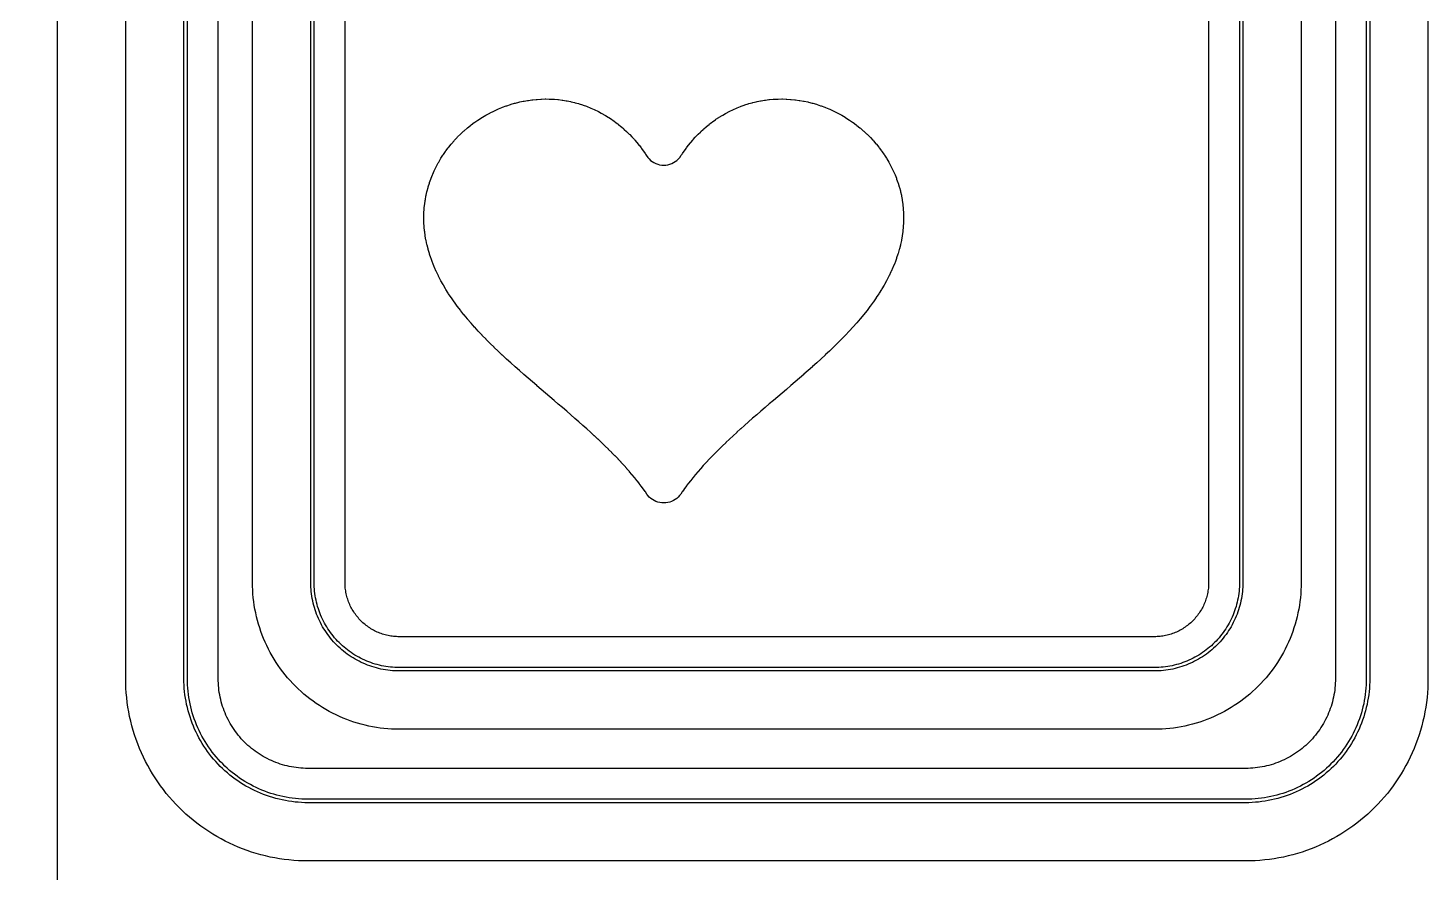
# Model space of a CAD drawing. Header units: metres. Extents: x 10 to 1210, y 10 to 2755.
# Drawn here: x 801.5 to 1210, y 618.5 to 865 of the extents above; entities that cross this region are included whole.
import ezdxf

# ---------------------------------------------------------------- set-up
doc = ezdxf.new("R2010")
doc.units = ezdxf.units.M
for name, color, linetype in [('ACIKLIK', 5, 'Continuous'), ('CAM_SABLON', 4, 'Continuous'), ('DIS_KENAR_V91_Z3', 1, 'Continuous'), ('LAMBA_T4_Z4', 3, 'Continuous')]:
    doc.layers.add(name, color=color, linetype=linetype)

msp = doc.modelspace()

# ---------------------------------------------------------------- linework, layer by layer
at = {"layer": 'ACIKLIK'}
for points in [[(1183, 1168.62), (1183, 675.38), (1182.99, 674.51), (1182.96, 673.83), (1182.92, 673.14), (1182.85, 672.46), (1182.77, 671.78), (1182.68, 671.1), (1182.56, 670.43), (1182.43, 669.75), (1182.27, 669.08), (1182.11, 668.42), (1181.92, 667.76), (1181.72, 667.1), (1181.5, 666.46), (1181.26, 665.81), (1181, 665.17), (1180.73, 664.54), (1180.45, 663.92), (1180.14, 663.31), (1179.82, 662.7), (1179.49, 662.1), (1179.14, 661.51), (1178.77, 660.93), (1178.39, 660.36), (1177.99, 659.8), (1177.58, 659.25), (1177.16, 658.71), (1176.72, 658.19), (1176.27, 657.67), (1175.8, 657.17), (1175.32, 656.68), (1174.83, 656.2), (1174.33, 655.73), (1173.81, 655.28), (1173.29, 654.84), (1172.75, 654.42), (1172.2, 654.01), (1171.64, 653.61), (1171.07, 653.23), (1170.49, 652.86), (1169.9, 652.51), (1169.3, 652.18), (1168.69, 651.86), (1168.08, 651.55), (1167.46, 651.27), (1166.83, 651), (1166.19, 650.74), (1165.54, 650.5), (1164.9, 650.28), (1164.24, 650.08), (1163.58, 649.89), (1162.92, 649.73), (1162.25, 649.57), (1161.57, 649.44), (1160.9, 649.32), (1160.22, 649.23), (1159.54, 649.15), (1158.86, 649.08), (1158.17, 649.04), (1157.49, 649.01), (1156.62, 649), (1156.62, 649), (883.38, 649), (882.51, 649.01), (881.83, 649.04), (881.14, 649.08), (880.46, 649.15), (879.78, 649.23), (879.1, 649.32), (878.43, 649.44), (877.75, 649.57), (877.08, 649.73), (876.42, 649.89), (875.76, 650.08), (875.1, 650.28), (874.46, 650.5), (873.81, 650.74), (873.17, 651), (872.54, 651.27), (871.92, 651.55), (871.31, 651.86), (870.7, 652.18), (870.1, 652.51), (869.51, 652.86), (868.93, 653.23), (868.36, 653.61), (867.8, 654.01), (867.25, 654.42), (866.71, 654.84), (866.19, 655.28), (865.67, 655.73), (865.17, 656.2), (864.68, 656.68), (864.2, 657.17), (863.73, 657.67), (863.28, 658.19), (862.84, 658.71), (862.42, 659.25), (862.01, 659.8), (861.61, 660.36), (861.23, 660.93), (860.86, 661.51), (860.51, 662.1), (860.18, 662.7), (859.86, 663.31), (859.55, 663.92), (859.27, 664.54), (859, 665.17), (858.74, 665.81), (858.5, 666.46), (858.28, 667.1), (858.08, 667.76), (857.89, 668.42), (857.73, 669.08), (857.57, 669.75), (857.44, 670.43), (857.32, 671.1), (857.23, 671.78), (857.15, 672.46), (857.08, 673.14), (857.04, 673.83), (857.01, 674.51), (857, 675.38), (857, 1168.62)], [(1146, 1100.56), (1146, 703.44), (1145.99, 702.85), (1145.98, 702.43), (1145.95, 702.02), (1145.91, 701.61), (1145.86, 701.19), (1145.8, 700.78), (1145.73, 700.38), (1145.65, 699.97), (1145.56, 699.56), (1145.46, 699.16), (1145.35, 698.76), (1145.22, 698.37), (1145.09, 697.97), (1144.95, 697.59), (1144.79, 697.2), (1144.63, 696.82), (1144.45, 696.44), (1144.27, 696.07), (1144.08, 695.7), (1143.88, 695.34), (1143.66, 694.99), (1143.44, 694.64), (1143.21, 694.29), (1142.97, 693.95), (1142.72, 693.62), (1142.47, 693.29), (1142.2, 692.98), (1141.93, 692.66), (1141.65, 692.36), (1141.36, 692.06), (1141.06, 691.77), (1140.76, 691.49), (1140.45, 691.22), (1140.13, 690.95), (1139.8, 690.7), (1139.47, 690.45), (1139.13, 690.21), (1138.79, 689.98), (1138.44, 689.76), (1138.08, 689.55), (1137.72, 689.34), (1137.35, 689.15), (1136.98, 688.97), (1136.6, 688.79), (1136.22, 688.63), (1135.84, 688.48), (1135.45, 688.33), (1135.05, 688.2), (1134.66, 688.08), (1134.26, 687.96), (1133.86, 687.86), (1133.45, 687.77), (1133.05, 687.69), (1132.64, 687.62), (1132.23, 687.56), (1131.82, 687.51), (1131.4, 687.47), (1130.99, 687.45), (1130.57, 687.43), (1129.98, 687.42), (1129.98, 687.42), (910.02, 687.42), (909.43, 687.43), (909.01, 687.45), (908.6, 687.47), (908.18, 687.51), (907.77, 687.56), (907.36, 687.62), (906.95, 687.69), (906.55, 687.77), (906.14, 687.86), (905.74, 687.96), (905.34, 688.08), (904.95, 688.2), (904.55, 688.33), (904.16, 688.48), (903.78, 688.63), (903.4, 688.79), (903.02, 688.97), (902.65, 689.15), (902.28, 689.34), (901.92, 689.55), (901.56, 689.76), (901.21, 689.98), (900.87, 690.21), (900.53, 690.45), (900.2, 690.7), (899.87, 690.95), (899.55, 691.22), (899.24, 691.49), (898.94, 691.77), (898.64, 692.06), (898.35, 692.36), (898.07, 692.66), (897.8, 692.98), (897.53, 693.29), (897.28, 693.62), (897.03, 693.95), (896.79, 694.29), (896.56, 694.64), (896.34, 694.99), (896.12, 695.34), (895.92, 695.7), (895.73, 696.07), (895.55, 696.44), (895.37, 696.82), (895.21, 697.2), (895.05, 697.59), (894.91, 697.97), (894.78, 698.37), (894.65, 698.76), (894.54, 699.16), (894.44, 699.56), (894.35, 699.97), (894.27, 700.38), (894.2, 700.78), (894.14, 701.19), (894.09, 701.61), (894.05, 702.02), (894.02, 702.43), (894.01, 702.85), (894, 703.44), (894, 1100.56)]]:
    msp.add_lwpolyline(points, dxfattribs=at)
at = {"layer": 'CAM_SABLON'}
for points in [[(1192, 1168.68), (1192, 675.32), (1191.99, 674.28), (1191.95, 673.36), (1191.89, 672.44), (1191.81, 671.52), (1191.7, 670.61), (1191.57, 669.69), (1191.41, 668.79), (1191.23, 667.88), (1191.03, 666.98), (1190.8, 666.09), (1190.55, 665.2), (1190.28, 664.32), (1189.98, 663.45), (1189.66, 662.59), (1189.32, 661.73), (1188.96, 660.88), (1188.57, 660.05), (1188.16, 659.22), (1187.73, 658.4), (1187.28, 657.6), (1186.81, 656.81), (1186.32, 656.03), (1185.81, 655.26), (1185.28, 654.51), (1184.72, 653.77), (1184.15, 653.05), (1183.57, 652.34), (1182.96, 651.65), (1182.33, 650.97), (1181.69, 650.31), (1181.03, 649.67), (1180.35, 649.04), (1179.66, 648.43), (1178.95, 647.85), (1178.23, 647.28), (1177.49, 646.72), (1176.74, 646.19), (1175.97, 645.68), (1175.19, 645.19), (1174.4, 644.72), (1173.6, 644.27), (1172.78, 643.84), (1171.95, 643.43), (1171.12, 643.04), (1170.27, 642.68), (1169.41, 642.34), (1168.55, 642.02), (1167.68, 641.72), (1166.8, 641.45), (1165.91, 641.2), (1165.02, 640.97), (1164.12, 640.77), (1163.21, 640.59), (1162.31, 640.43), (1161.39, 640.3), (1160.48, 640.19), (1159.56, 640.11), (1158.64, 640.05), (1157.72, 640.01), (1156.68, 640), (1156.68, 640), (883.32, 640), (882.28, 640.01), (881.36, 640.05), (880.44, 640.11), (879.52, 640.19), (878.61, 640.3), (877.69, 640.43), (876.79, 640.59), (875.88, 640.77), (874.98, 640.97), (874.09, 641.2), (873.2, 641.45), (872.32, 641.72), (871.45, 642.02), (870.59, 642.34), (869.73, 642.68), (868.88, 643.04), (868.05, 643.43), (867.22, 643.84), (866.4, 644.27), (865.6, 644.72), (864.81, 645.19), (864.03, 645.68), (863.26, 646.19), (862.51, 646.72), (861.77, 647.28), (861.05, 647.85), (860.34, 648.43), (859.65, 649.04), (858.97, 649.67), (858.31, 650.31), (857.67, 650.97), (857.04, 651.65), (856.43, 652.34), (855.85, 653.05), (855.28, 653.77), (854.72, 654.51), (854.19, 655.26), (853.68, 656.03), (853.19, 656.81), (852.72, 657.6), (852.27, 658.4), (851.84, 659.22), (851.43, 660.05), (851.04, 660.88), (850.68, 661.73), (850.34, 662.59), (850.02, 663.45), (849.72, 664.32), (849.45, 665.2), (849.2, 666.09), (848.97, 666.98), (848.77, 667.88), (848.59, 668.79), (848.43, 669.69), (848.3, 670.61), (848.19, 671.52), (848.11, 672.44), (848.05, 673.36), (848.01, 674.28), (848, 675.32), (848, 1168.68)], [(1155, 1100.62), (1155, 703.38), (1154.99, 702.61), (1154.96, 701.96), (1154.92, 701.31), (1154.86, 700.66), (1154.79, 700.02), (1154.69, 699.38), (1154.58, 698.73), (1154.46, 698.1), (1154.31, 697.46), (1154.15, 696.83), (1153.98, 696.21), (1153.78, 695.59), (1153.57, 694.97), (1153.35, 694.36), (1153.11, 693.76), (1152.85, 693.16), (1152.58, 692.57), (1152.29, 691.98), (1151.99, 691.41), (1151.67, 690.84), (1151.34, 690.28), (1150.99, 689.73), (1150.63, 689.19), (1150.25, 688.66), (1149.87, 688.14), (1149.46, 687.63), (1149.05, 687.13), (1148.62, 686.64), (1148.18, 686.16), (1147.72, 685.7), (1147.26, 685.24), (1146.78, 684.8), (1146.29, 684.37), (1145.79, 683.96), (1145.28, 683.56), (1144.76, 683.17), (1144.23, 682.79), (1143.69, 682.43), (1143.14, 682.08), (1142.58, 681.75), (1142.01, 681.43), (1141.44, 681.13), (1140.85, 680.84), (1140.26, 680.57), (1139.67, 680.31), (1139.06, 680.07), (1138.45, 679.85), (1137.84, 679.64), (1137.21, 679.45), (1136.59, 679.27), (1135.96, 679.11), (1135.32, 678.97), (1134.69, 678.84), (1134.05, 678.73), (1133.4, 678.64), (1132.76, 678.56), (1132.11, 678.5), (1131.46, 678.46), (1130.81, 678.43), (1130.04, 678.42), (1130.04, 678.42), (909.96, 678.42), (909.19, 678.43), (908.54, 678.46), (907.89, 678.5), (907.24, 678.56), (906.6, 678.64), (905.95, 678.73), (905.31, 678.84), (904.68, 678.97), (904.04, 679.11), (903.41, 679.27), (902.79, 679.45), (902.16, 679.64), (901.55, 679.85), (900.94, 680.07), (900.33, 680.31), (899.74, 680.57), (899.15, 680.84), (898.56, 681.13), (897.99, 681.43), (897.42, 681.75), (896.86, 682.08), (896.31, 682.43), (895.77, 682.79), (895.24, 683.17), (894.72, 683.56), (894.21, 683.96), (893.71, 684.37), (893.22, 684.8), (892.74, 685.24), (892.28, 685.7), (891.82, 686.16), (891.38, 686.64), (890.95, 687.13), (890.54, 687.63), (890.13, 688.14), (889.75, 688.66), (889.37, 689.19), (889.01, 689.73), (888.66, 690.28), (888.33, 690.84), (888.01, 691.41), (887.71, 691.98), (887.42, 692.57), (887.15, 693.16), (886.89, 693.76), (886.65, 694.36), (886.43, 694.97), (886.22, 695.59), (886.02, 696.21), (885.85, 696.83), (885.69, 697.46), (885.54, 698.1), (885.42, 698.73), (885.31, 699.38), (885.21, 700.02), (885.14, 700.66), (885.08, 701.31), (885.04, 701.96), (885.01, 702.61), (885, 703.38), (885, 1100.62)]]:
    msp.add_lwpolyline(points, dxfattribs=at)
at = {"layer": 'DIS_KENAR_V91_Z3'}
for points in [[(1210, 1168.8), (1210, 675.2), (1209.98, 673.81), (1209.93, 672.42), (1209.84, 671.03), (1209.71, 669.64), (1209.54, 668.26), (1209.35, 666.88), (1209.11, 665.51), (1208.84, 664.14), (1208.53, 662.78), (1208.19, 661.43), (1207.81, 660.09), (1207.4, 658.76), (1206.95, 657.44), (1206.47, 656.13), (1205.95, 654.84), (1205.4, 653.56), (1204.82, 652.3), (1204.2, 651.05), (1203.55, 649.82), (1202.87, 648.6), (1202.16, 647.4), (1201.42, 646.23), (1200.64, 645.07), (1199.84, 643.93), (1199.01, 642.81), (1198.14, 641.72), (1197.25, 640.65), (1196.34, 639.6), (1195.39, 638.58), (1194.42, 637.58), (1193.42, 636.61), (1192.4, 635.66), (1191.35, 634.75), (1190.28, 633.86), (1189.19, 632.99), (1188.07, 632.16), (1186.93, 631.36), (1185.77, 630.58), (1184.6, 629.84), (1183.4, 629.13), (1182.18, 628.45), (1180.95, 627.8), (1179.7, 627.18), (1178.44, 626.6), (1177.16, 626.05), (1175.87, 625.53), (1174.56, 625.05), (1173.24, 624.6), (1171.91, 624.19), (1170.57, 623.81), (1169.22, 623.47), (1167.86, 623.16), (1166.49, 622.89), (1165.12, 622.65), (1163.74, 622.46), (1162.36, 622.29), (1160.97, 622.16), (1159.58, 622.07), (1158.19, 622.02), (1156.8, 622), (1156.8, 622), (883.2, 622), (881.81, 622.02), (880.42, 622.07), (879.03, 622.16), (877.64, 622.29), (876.26, 622.46), (874.88, 622.65), (873.51, 622.89), (872.14, 623.16), (870.78, 623.47), (869.43, 623.81), (868.09, 624.19), (866.76, 624.6), (865.44, 625.05), (864.13, 625.53), (862.84, 626.05), (861.56, 626.6), (860.3, 627.18), (859.05, 627.8), (857.82, 628.45), (856.6, 629.13), (855.4, 629.84), (854.23, 630.58), (853.07, 631.36), (851.93, 632.16), (850.81, 632.99), (849.72, 633.86), (848.65, 634.75), (847.6, 635.66), (846.58, 636.61), (845.58, 637.58), (844.61, 638.58), (843.66, 639.6), (842.75, 640.65), (841.86, 641.72), (840.99, 642.81), (840.16, 643.93), (839.36, 645.07), (838.58, 646.23), (837.84, 647.4), (837.13, 648.6), (836.45, 649.82), (835.8, 651.05), (835.18, 652.3), (834.6, 653.56), (834.05, 654.84), (833.53, 656.13), (833.05, 657.44), (832.6, 658.76), (832.19, 660.09), (831.81, 661.43), (831.47, 662.78), (831.16, 664.14), (830.89, 665.51), (830.65, 666.88), (830.46, 668.26), (830.29, 669.64), (830.16, 671.03), (830.07, 672.42), (830.02, 673.81), (830, 675.2), (830, 1168.8)], [(801.47, 1140.86), (802.56, 1138.14), (803.58, 1135.39), (804.52, 1132.61), (805.39, 1129.81), (806.18, 1126.99), (806.91, 1124.15), (807.55, 1121.29), (808.12, 1118.41), (808.62, 1115.52), (809.04, 1112.62), (809.39, 1109.71), (809.65, 1106.79), (809.85, 1103.86), (809.96, 1100.93), (810, 1098), (810, 122)], [(1173, 1100.74), (1173, 703.26), (1172.99, 702.14), (1172.94, 701.02), (1172.87, 699.9), (1172.77, 698.78), (1172.63, 697.67), (1172.47, 696.56), (1172.28, 695.45), (1172.06, 694.35), (1171.82, 693.26), (1171.54, 692.17), (1171.24, 691.09), (1170.9, 690.02), (1170.54, 688.96), (1170.15, 687.91), (1169.74, 686.87), (1169.3, 685.84), (1168.83, 684.82), (1168.33, 683.81), (1167.81, 682.82), (1167.26, 681.84), (1166.69, 680.88), (1166.09, 679.93), (1165.47, 679), (1164.82, 678.08), (1164.15, 677.18), (1163.45, 676.3), (1162.74, 675.44), (1162, 674.6), (1161.23, 673.77), (1160.45, 672.97), (1159.65, 672.19), (1158.83, 671.42), (1157.98, 670.69), (1157.12, 669.97), (1156.24, 669.27), (1155.34, 668.6), (1154.42, 667.96), (1153.49, 667.33), (1152.54, 666.73), (1151.58, 666.16), (1150.6, 665.61), (1149.61, 665.09), (1148.6, 664.59), (1147.58, 664.12), (1146.55, 663.68), (1145.51, 663.27), (1144.46, 662.88), (1143.4, 662.52), (1142.33, 662.19), (1141.25, 661.88), (1140.16, 661.6), (1139.07, 661.36), (1137.97, 661.14), (1136.86, 660.95), (1135.75, 660.79), (1134.64, 660.66), (1133.52, 660.55), (1132.4, 660.48), (1131.28, 660.44), (1130.16, 660.42), (1130.16, 660.42), (909.84, 660.42), (908.72, 660.44), (907.6, 660.48), (906.48, 660.55), (905.36, 660.66), (904.25, 660.79), (903.14, 660.95), (902.03, 661.14), (900.93, 661.36), (899.84, 661.6), (898.75, 661.88), (897.67, 662.19), (896.6, 662.52), (895.54, 662.88), (894.49, 663.27), (893.45, 663.68), (892.42, 664.12), (891.4, 664.59), (890.39, 665.09), (889.4, 665.61), (888.42, 666.16), (887.46, 666.73), (886.51, 667.33), (885.58, 667.96), (884.66, 668.6), (883.76, 669.27), (882.88, 669.97), (882.02, 670.69), (881.17, 671.42), (880.35, 672.19), (879.55, 672.97), (878.77, 673.77), (878, 674.6), (877.26, 675.44), (876.55, 676.3), (875.85, 677.18), (875.18, 678.08), (874.53, 679), (873.91, 679.93), (873.31, 680.88), (872.74, 681.84), (872.19, 682.82), (871.67, 683.81), (871.17, 684.82), (870.7, 685.84), (870.26, 686.87), (869.85, 687.91), (869.46, 688.96), (869.1, 690.02), (868.76, 691.09), (868.46, 692.17), (868.18, 693.26), (867.94, 694.35), (867.72, 695.45), (867.53, 696.56), (867.37, 697.67), (867.23, 698.78), (867.13, 699.9), (867.06, 701.02), (867.01, 702.14), (867, 703.26), (867, 1100.74)]]:
    msp.add_lwpolyline(points, dxfattribs=at)
msp.add_lwpolyline([(927.76, 782.52), (927.68, 782.62), (926.82, 783.75), (926.75, 783.85), (925.92, 784.98), (925.84, 785.09), (925.05, 786.22), (924.97, 786.34), (924.22, 787.47), (924.14, 787.6), (923.43, 788.73), (923.35, 788.86), (922.69, 789.99), (922.6, 790.14), (921.98, 791.27), (921.9, 791.42), (921.31, 792.54), (921.23, 792.7), (920.69, 793.83), (920.62, 793.99), (920.12, 795.12), (920.04, 795.29), (919.59, 796.41), (919.52, 796.59), (919.11, 797.71), (919.04, 797.9), (918.68, 799.01), (918.61, 799.21), (918.29, 800.32), (918.23, 800.52), (917.95, 801.63), (917.9, 801.84), (917.67, 802.94), (917.63, 803.16), (917.43, 804.25), (917.4, 804.47), (917.25, 805.56), (917.22, 805.79), (917.12, 806.87), (917.1, 807.1), (917.03, 808.18), (917.02, 808.42), (917, 809.49), (917, 809.72), (917.02, 810.79), (917.03, 811.03), (917.1, 812.09), (917.12, 812.33), (917.22, 813.38), (917.25, 813.62), (917.4, 814.66), (917.44, 814.9), (917.62, 815.94), (917.67, 816.17), (917.9, 817.2), (917.96, 817.43), (918.23, 818.46), (918.3, 818.68), (918.61, 819.7), (918.68, 819.92), (919.04, 820.92), (919.12, 821.14), (919.51, 822.13), (919.6, 822.35), (920.03, 823.32), (920.13, 823.53), (920.6, 824.5), (920.71, 824.7), (921.22, 825.65), (921.33, 825.85), (921.88, 826.78), (922, 826.97), (922.58, 827.89), (922.71, 828.08), (923.33, 828.97), (923.46, 829.15), (924.12, 830.03), (924.25, 830.2), (924.94, 831.06), (925.08, 831.23), (925.81, 832.06), (925.95, 832.22), (926.71, 833.03), (926.86, 833.18), (927.65, 833.96), (927.8, 834.11), (928.62, 834.87), (928.78, 835.01), (929.62, 835.73), (929.78, 835.87), (930.65, 836.57), (930.82, 836.7), (931.71, 837.36), (931.89, 837.48), (932.8, 838.12), (932.98, 838.23), (933.92, 838.83), (934.1, 838.94), (935.05, 839.51), (935.24, 839.61), (936.21, 840.14), (936.4, 840.24), (937.39, 840.73), (937.58, 840.82), (938.58, 841.28), (938.78, 841.36), (939.8, 841.78), (940, 841.86), (941.02, 842.24), (941.22, 842.31), (942.26, 842.65), (942.46, 842.72), (943.5, 843.02), (943.72, 843.08), (944.76, 843.34), (944.97, 843.39), (946.02, 843.61), (946.24, 843.65), (947.29, 843.84), (947.5, 843.87), (948.56, 844.01), (948.78, 844.04), (949.82, 844.15), (950.05, 844.16), (951.09, 844.23), (951.31, 844.24), (952.36, 844.27), (952.58, 844.27), (953.61, 844.26), (953.84, 844.25), (954.87, 844.2), (955.09, 844.18), (956.11, 844.1), (956.33, 844.07), (957.35, 843.95), (957.57, 843.92), (958.57, 843.75), (958.79, 843.71), (959.78, 843.52), (959.99, 843.47), (960.97, 843.24), (961.18, 843.18), (962.15, 842.91), (962.36, 842.85), (963.3, 842.55), (963.51, 842.48), (964.44, 842.15), (964.65, 842.07), (965.56, 841.7), (965.76, 841.62), (966.66, 841.23), (966.85, 841.14), (967.73, 840.71), (967.92, 840.62), (968.78, 840.16), (968.96, 840.06), (969.8, 839.58), (969.98, 839.48), (970.8, 838.97), (970.97, 838.86), (971.77, 838.33), (971.93, 838.21), (972.71, 837.66), (972.86, 837.54), (973.62, 836.97), (973.77, 836.85), (974.5, 836.25), (974.64, 836.13), (975.35, 835.51), (975.48, 835.39), (976.16, 834.76), (976.3, 834.63), (976.95, 833.99), (977.08, 833.86), (977.71, 833.2), (977.83, 833.08), (978.43, 832.41), (978.54, 832.28), (979.12, 831.6), (979.23, 831.47), (979.78, 830.79), (979.88, 830.66), (980.4, 829.97), (980.5, 829.84), (980.99, 829.15), (981.08, 829.02), (981.55, 828.33), (981.64, 828.2), (981.87, 827.84), (982.31, 827.23), (982.7, 826.78), (983.14, 826.37), (983.62, 826.01), (984.13, 825.7), (984.67, 825.44), (985.23, 825.23), (985.81, 825.09), (986.4, 825), (987, 824.97), (987.6, 825), (988.19, 825.09), (988.77, 825.23), (989.33, 825.44), (989.87, 825.7), (990.38, 826.01), (990.86, 826.37), (991.3, 826.78), (991.69, 827.23), (992.13, 827.84), (992.36, 828.2), (992.45, 828.33), (992.92, 829.02), (993.01, 829.15), (993.5, 829.84), (993.6, 829.97), (994.12, 830.66), (994.22, 830.79), (994.77, 831.47), (994.88, 831.6), (995.46, 832.28), (995.57, 832.41), (996.17, 833.08), (996.29, 833.2), (996.92, 833.86), (997.05, 833.99), (997.7, 834.63), (997.84, 834.76), (998.52, 835.39), (998.65, 835.51), (999.36, 836.13), (999.5, 836.25), (1000.23, 836.85), (1000.38, 836.97), (1001.14, 837.54), (1001.29, 837.66), (1002.07, 838.21), (1002.23, 838.33), (1003.03, 838.86), (1003.2, 838.97), (1004.02, 839.48), (1004.2, 839.58), (1005.04, 840.06), (1005.22, 840.16), (1006.08, 840.62), (1006.27, 840.71), (1007.15, 841.14), (1007.34, 841.23), (1008.24, 841.62), (1008.44, 841.7), (1009.35, 842.07), (1009.56, 842.15), (1010.49, 842.48), (1010.7, 842.55), (1011.64, 842.85), (1011.85, 842.91), (1012.82, 843.18), (1013.03, 843.24), (1014.01, 843.47), (1014.22, 843.52), (1015.21, 843.71), (1015.43, 843.75), (1016.43, 843.92), (1016.65, 843.95), (1017.67, 844.07), (1017.89, 844.1), (1018.91, 844.18), (1019.13, 844.2), (1020.16, 844.25), (1020.39, 844.26), (1021.42, 844.27), (1021.64, 844.27), (1022.69, 844.24), (1022.91, 844.23), (1023.95, 844.16), (1024.18, 844.15), (1025.23, 844.04), (1025.44, 844.01), (1026.5, 843.87), (1026.71, 843.84), (1027.76, 843.65), (1027.98, 843.61), (1029.03, 843.39), (1029.24, 843.34), (1030.28, 843.08), (1030.5, 843.02), (1031.54, 842.72), (1031.74, 842.65), (1032.78, 842.31), (1032.98, 842.24), (1034, 841.86), (1034.2, 841.78), (1035.22, 841.36), (1035.42, 841.28), (1036.42, 840.82), (1036.61, 840.73), (1037.6, 840.24), (1037.79, 840.14), (1038.76, 839.61), (1038.95, 839.51), (1039.9, 838.94), (1040.08, 838.83), (1041.02, 838.23), (1041.2, 838.12), (1042.11, 837.48), (1042.29, 837.36), (1043.18, 836.7), (1043.35, 836.57), (1044.22, 835.87), (1044.38, 835.73), (1045.22, 835.01), (1045.38, 834.87), (1046.2, 834.11), (1046.35, 833.96), (1047.14, 833.18), (1047.29, 833.03), (1048.05, 832.22), (1048.19, 832.06), (1048.92, 831.23), (1049.06, 831.06), (1049.75, 830.2), (1049.88, 830.03), (1050.54, 829.15), (1050.67, 828.97), (1051.29, 828.08), (1051.42, 827.89), (1052, 826.97), (1052.12, 826.78), (1052.67, 825.85), (1052.78, 825.65), (1053.29, 824.7), (1053.4, 824.5), (1053.87, 823.53), (1053.97, 823.32), (1054.4, 822.35), (1054.49, 822.13), (1054.88, 821.14), (1054.96, 820.92), (1055.32, 819.92), (1055.39, 819.7), (1055.7, 818.68), (1055.77, 818.46), (1056.04, 817.43), (1056.1, 817.2), (1056.33, 816.17), (1056.38, 815.94), (1056.56, 814.9), (1056.6, 814.66), (1056.75, 813.62), (1056.78, 813.38), (1056.88, 812.33), (1056.9, 812.09), (1056.97, 811.03), (1056.98, 810.79), (1057, 809.72), (1057, 809.49), (1056.98, 808.42), (1056.97, 808.18), (1056.9, 807.1), (1056.88, 806.87), (1056.78, 805.79), (1056.75, 805.56), (1056.6, 804.47), (1056.57, 804.25), (1056.37, 803.16), (1056.33, 802.94), (1056.1, 801.84), (1056.05, 801.63), (1055.77, 800.52), (1055.71, 800.32), (1055.39, 799.21), (1055.32, 799.01), (1054.96, 797.9), (1054.89, 797.71), (1054.48, 796.59), (1054.41, 796.41), (1053.96, 795.29), (1053.88, 795.12), (1053.38, 793.99), (1053.31, 793.83), (1052.77, 792.7), (1052.69, 792.54), (1052.1, 791.42), (1052.02, 791.27), (1051.4, 790.14), (1051.31, 789.99), (1050.65, 788.86), (1050.57, 788.73), (1049.86, 787.6), (1049.78, 787.47), (1049.03, 786.34), (1048.95, 786.22), (1048.16, 785.09), (1048.08, 784.98), (1047.25, 783.85), (1047.18, 783.75), (1046.31, 782.61), (1046.24, 782.52), (1045.37, 781.43), (1045.3, 781.34), (1044.37, 780.21), (1044.3, 780.13), (1043.33, 779), (1043.26, 778.92), (1042.26, 777.79), (1042.2, 777.72), (1041.17, 776.6), (1041.11, 776.53), (1040.05, 775.41), (1039.99, 775.35), (1038.91, 774.23), (1038.85, 774.18), (1037.74, 773.06), (1037.69, 773.01), (1036.56, 771.9), (1036.51, 771.85), (1035.36, 770.74), (1035.32, 770.7), (1034.14, 769.59), (1034.1, 769.56), (1032.91, 768.45), (1032.88, 768.42), (1031.67, 767.32), (1031.64, 767.29), (1030.42, 766.19), (1030.39, 766.17), (1029.16, 765.07), (1029.13, 765.05), (1027.89, 763.96), (1027.87, 763.94), (1026.62, 762.85), (1026.6, 762.84), (1025.35, 761.75), (1025.33, 761.74), (1024.08, 760.66), (1024.07, 760.65), (1022.8, 759.57), (1022.8, 759.57), (1021.54, 758.49), (1020.27, 757.42), (1019.02, 756.35), (1017.78, 755.3), (1016.55, 754.24), (1015.34, 753.2), (1014.13, 752.16), (1012.94, 751.12), (1011.77, 750.1), (1010.61, 749.07), (1010.57, 749.04), (1009.47, 748.05), (1009.43, 748.02), (1008.36, 747.04), (1008.32, 747), (1007.27, 746.04), (1007.22, 746), (1006.2, 745.05), (1006.15, 745), (1005.16, 744.06), (1005.1, 744.01), (1004.14, 743.08), (1004.08, 743.03), (1003.15, 742.11), (1003.09, 742.05), (1002.18, 741.15), (1002.12, 741.09), (1001.25, 740.2), (1001.18, 740.13), (1000.34, 739.26), (1000.27, 739.19), (999.47, 738.33), (999.4, 738.25), (998.62, 737.41), (998.55, 737.33), (997.81, 736.51), (997.73, 736.42), (997.02, 735.61), (996.95, 735.52), (996.27, 734.73), (996.19, 734.63), (995.55, 733.86), (995.47, 733.76), (994.87, 733.01), (994.79, 732.9), (994.21, 732.17), (994.13, 732.06), (993.59, 731.35), (993.51, 731.24), (993, 730.54), (992.92, 730.43), (992.45, 729.76), (992.36, 729.63), (991.96, 729.04), (991.61, 728.58), (991.21, 728.15), (990.78, 727.76), (990.31, 727.41), (989.81, 727.12), (989.28, 726.87), (988.73, 726.67), (988.16, 726.53), (987.58, 726.45), (987, 726.42), (986.42, 726.45), (985.84, 726.53), (985.27, 726.67), (984.72, 726.87), (984.19, 727.12), (983.69, 727.41), (983.22, 727.76), (982.79, 728.15), (982.39, 728.58), (982.04, 729.04), (981.64, 729.63), (981.55, 729.76), (981.08, 730.43), (981, 730.54), (980.49, 731.24), (980.41, 731.35), (979.87, 732.06), (979.79, 732.17), (979.21, 732.9), (979.13, 733.01), (978.53, 733.76), (978.45, 733.86), (977.81, 734.63), (977.73, 734.73), (977.05, 735.52), (976.98, 735.61), (976.27, 736.42), (976.19, 736.51), (975.45, 737.33), (975.38, 737.41), (974.6, 738.25), (974.53, 738.33), (973.73, 739.19), (973.66, 739.26), (972.82, 740.13), (972.75, 740.2), (971.88, 741.09), (971.82, 741.15), (970.91, 742.05), (970.85, 742.11), (969.92, 743.03), (969.86, 743.08), (968.9, 744.01), (968.84, 744.06), (967.85, 745), (967.8, 745.05), (966.78, 746), (966.73, 746.04), (965.68, 747), (965.64, 747.04), (964.57, 748.02), (964.53, 748.05), (963.43, 749.04), (963.39, 749.07), (962.27, 750.06), (961.09, 751.09), (959.9, 752.13), (958.69, 753.18), (957.47, 754.23), (956.23, 755.29), (954.98, 756.35), (953.73, 757.42), (952.47, 758.49), (951.21, 759.56), (951.2, 759.57), (949.94, 760.64), (949.93, 760.65), (948.68, 761.73), (948.66, 761.74), (947.41, 762.83), (947.4, 762.84), (946.15, 763.93), (946.13, 763.94), (944.89, 765.03), (944.87, 765.05), (943.64, 766.14), (943.61, 766.17), (942.39, 767.26), (942.36, 767.29), (941.16, 768.39), (941.12, 768.42), (939.93, 769.52), (939.89, 769.56), (938.72, 770.66), (938.68, 770.7), (937.53, 771.81), (937.48, 771.85), (936.35, 772.96), (936.3, 773.01), (935.2, 774.13), (935.14, 774.18), (934.06, 775.29), (934, 775.35), (932.95, 776.47), (932.89, 776.54), (931.86, 777.66), (931.8, 777.73), (930.8, 778.85), (930.73, 778.93), (929.77, 780.05), (929.7, 780.13), (928.77, 781.26), (928.69, 781.35), (927.76, 782.52)], close=True, dxfattribs=at)
at = {"layer": 'LAMBA_T4_Z4'}
for points in [[(1193, 1168.69), (1193, 675.31), (1192.99, 674.25), (1192.95, 673.31), (1192.89, 672.36), (1192.8, 671.42), (1192.69, 670.48), (1192.55, 669.54), (1192.39, 668.6), (1192.21, 667.67), (1192, 666.75), (1191.77, 665.83), (1191.51, 664.92), (1191.23, 664.01), (1190.92, 663.12), (1190.59, 662.23), (1190.24, 661.35), (1189.87, 660.48), (1189.47, 659.62), (1189.05, 658.77), (1188.61, 657.93), (1188.15, 657.1), (1187.66, 656.29), (1187.16, 655.48), (1186.63, 654.7), (1186.09, 653.92), (1185.52, 653.16), (1184.93, 652.42), (1184.33, 651.69), (1183.7, 650.98), (1183.06, 650.28), (1182.4, 649.6), (1181.72, 648.94), (1181.02, 648.3), (1180.31, 647.67), (1179.58, 647.07), (1178.84, 646.48), (1178.08, 645.91), (1177.3, 645.37), (1176.52, 644.84), (1175.71, 644.34), (1174.9, 643.85), (1174.07, 643.39), (1173.23, 642.95), (1172.38, 642.53), (1171.52, 642.13), (1170.65, 641.76), (1169.77, 641.41), (1168.88, 641.08), (1167.99, 640.77), (1167.08, 640.49), (1166.17, 640.23), (1165.25, 640), (1164.33, 639.79), (1163.4, 639.61), (1162.46, 639.45), (1161.52, 639.31), (1160.58, 639.2), (1159.64, 639.11), (1158.69, 639.05), (1157.75, 639.01), (1156.69, 639), (1156.69, 639), (883.31, 639), (882.25, 639.01), (881.31, 639.05), (880.36, 639.11), (879.42, 639.2), (878.48, 639.31), (877.54, 639.45), (876.6, 639.61), (875.67, 639.79), (874.75, 640), (873.83, 640.23), (872.92, 640.49), (872.01, 640.77), (871.12, 641.08), (870.23, 641.41), (869.35, 641.76), (868.48, 642.13), (867.62, 642.53), (866.77, 642.95), (865.93, 643.39), (865.1, 643.85), (864.29, 644.34), (863.48, 644.84), (862.7, 645.37), (861.92, 645.91), (861.16, 646.48), (860.42, 647.07), (859.69, 647.67), (858.98, 648.3), (858.28, 648.94), (857.6, 649.6), (856.94, 650.28), (856.3, 650.98), (855.67, 651.69), (855.07, 652.42), (854.48, 653.16), (853.91, 653.92), (853.37, 654.7), (852.84, 655.48), (852.34, 656.29), (851.85, 657.1), (851.39, 657.93), (850.95, 658.77), (850.53, 659.62), (850.13, 660.48), (849.76, 661.35), (849.41, 662.23), (849.08, 663.12), (848.77, 664.01), (848.49, 664.92), (848.23, 665.83), (848, 666.75), (847.79, 667.67), (847.61, 668.6), (847.45, 669.54), (847.31, 670.48), (847.2, 671.42), (847.11, 672.36), (847.05, 673.31), (847.01, 674.25), (847, 675.31), (847, 1168.69)], [(1156, 1100.63), (1156, 703.37), (1155.99, 702.58), (1155.96, 701.91), (1155.92, 701.23), (1155.86, 700.56), (1155.78, 699.89), (1155.68, 699.22), (1155.57, 698.55), (1155.43, 697.89), (1155.28, 697.23), (1155.12, 696.57), (1154.93, 695.92), (1154.73, 695.28), (1154.52, 694.64), (1154.28, 694), (1154.03, 693.37), (1153.76, 692.75), (1153.48, 692.14), (1153.18, 691.53), (1152.87, 690.93), (1152.54, 690.34), (1152.19, 689.76), (1151.83, 689.19), (1151.45, 688.63), (1151.06, 688.07), (1150.66, 687.53), (1150.24, 687), (1149.81, 686.48), (1149.36, 685.97), (1148.9, 685.48), (1148.43, 684.99), (1147.95, 684.52), (1147.45, 684.06), (1146.94, 683.61), (1146.42, 683.18), (1145.89, 682.76), (1145.35, 682.36), (1144.79, 681.97), (1144.23, 681.59), (1143.66, 681.23), (1143.08, 680.88), (1142.49, 680.55), (1141.89, 680.24), (1141.28, 679.94), (1140.67, 679.66), (1140.05, 679.39), (1139.42, 679.14), (1138.78, 678.9), (1138.14, 678.69), (1137.5, 678.49), (1136.85, 678.3), (1136.19, 678.14), (1135.53, 677.99), (1134.87, 677.86), (1134.2, 677.74), (1133.53, 677.64), (1132.86, 677.56), (1132.19, 677.5), (1131.51, 677.46), (1130.84, 677.43), (1130.05, 677.42), (1130.05, 677.42), (909.95, 677.42), (909.16, 677.43), (908.49, 677.46), (907.81, 677.5), (907.14, 677.56), (906.47, 677.64), (905.8, 677.74), (905.13, 677.86), (904.47, 677.99), (903.81, 678.14), (903.15, 678.3), (902.5, 678.49), (901.86, 678.69), (901.22, 678.9), (900.58, 679.14), (899.95, 679.39), (899.33, 679.66), (898.72, 679.94), (898.11, 680.24), (897.51, 680.55), (896.92, 680.88), (896.34, 681.23), (895.77, 681.59), (895.21, 681.97), (894.65, 682.36), (894.11, 682.76), (893.58, 683.18), (893.06, 683.61), (892.55, 684.06), (892.05, 684.52), (891.57, 684.99), (891.1, 685.48), (890.64, 685.97), (890.19, 686.48), (889.76, 687), (889.34, 687.53), (888.94, 688.07), (888.55, 688.63), (888.17, 689.19), (887.81, 689.76), (887.46, 690.34), (887.13, 690.93), (886.82, 691.53), (886.52, 692.14), (886.24, 692.75), (885.97, 693.37), (885.72, 694), (885.48, 694.64), (885.27, 695.28), (885.07, 695.92), (884.88, 696.57), (884.72, 697.23), (884.57, 697.89), (884.43, 698.55), (884.32, 699.22), (884.22, 699.89), (884.14, 700.56), (884.08, 701.23), (884.04, 701.91), (884.01, 702.58), (884, 703.37), (884, 1100.63)]]:
    msp.add_lwpolyline(points, dxfattribs=at)

doc.saveas('drawing.dxf')
